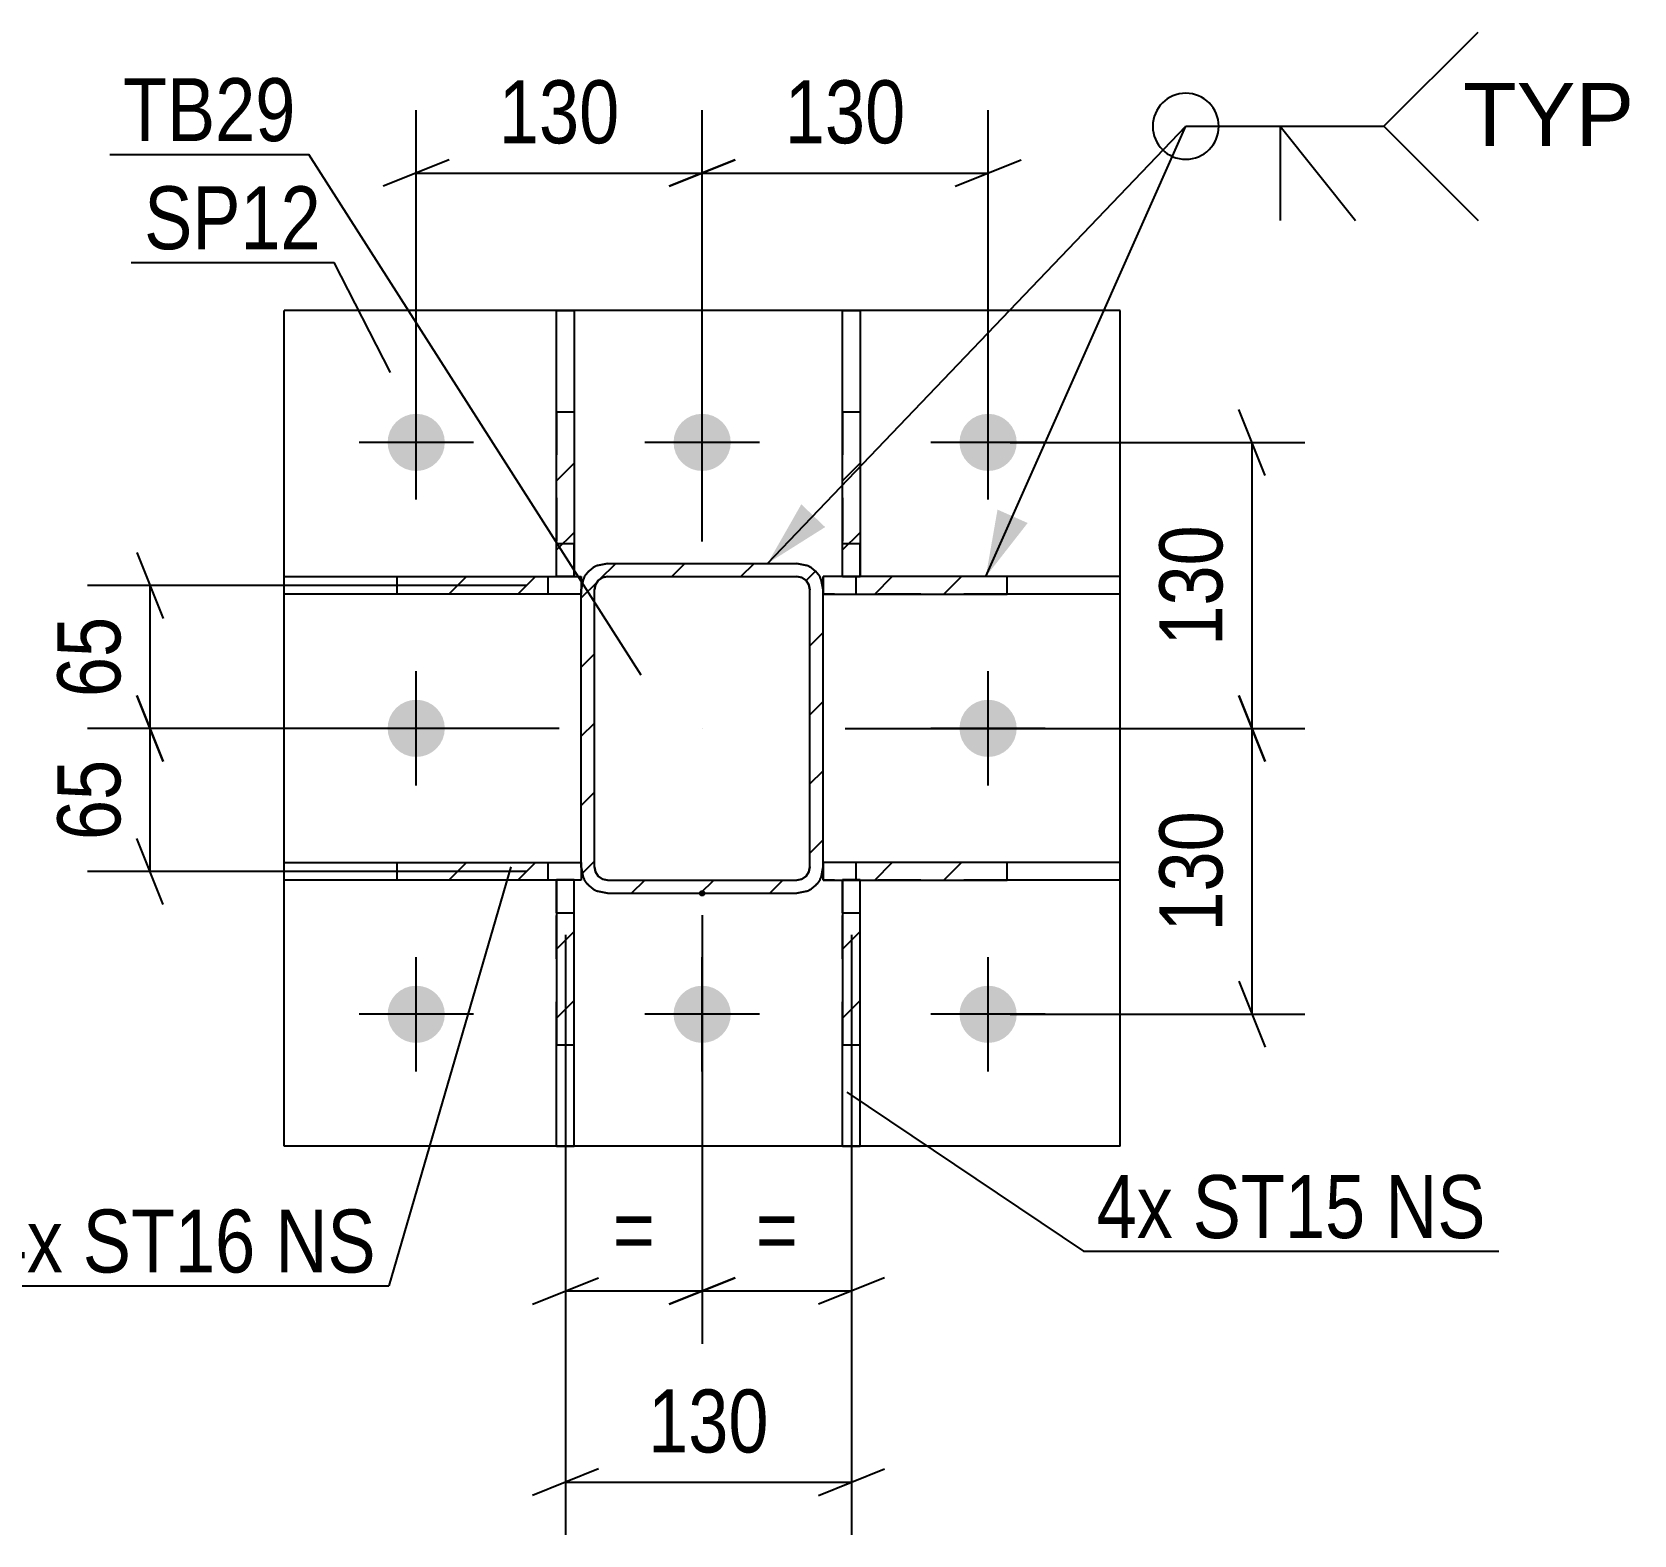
# Model space of a CAD drawing. Header units: millimetres. Extents: x 0 to 841, y 0 to 594.
# Drawn here: x 277.7 to 350.6, y 107.1 to 175.4 of the extents above; entities that cross this region are included whole.
import ezdxf

# ---------------------------------------------------------------- set-up
doc = ezdxf.new("R2010")
doc.units = ezdxf.units.MM
doc.linetypes.add('DXK_LINE_DOT2', pattern=[3.9198, 1.9599, -1.9599])
doc.linetypes.add('DXK_LINE_DOT3', pattern=[5.9187, 2.979, -0.9799, 0.9799, -0.9799])
doc.styles.add('Arial', font='ARIAL.TTF', dxfattribs={"height": 0.2})
doc.styles.add('Arial Narrow', font='ARIALN.TTF', dxfattribs={"height": 0.2})

# ---------------------------------------------------------------- blocks, each defined once
blk = doc.blocks.new('Part-247343161-48646 - 48609')
at = {"linetype": 'Continuous'}
h = blk.add_hatch(dxfattribs=at)
h.set_pattern_fill('', scale=0.7, style=0, pattern_type=0)
h.set_pattern_definition([(45, (314.5966, 136.8803), (-1.57154, 1.57154), [])])
h.paths.add_polyline_path([(315.397, 136.88), (314.597, 136.88), (314.596, 129.381), (315.396, 129.381)])
at = {"color": 2, "linetype": 'Continuous'}
for p, q in [((314.597, 136.88), (314.596, 129.381)), ((315.397, 136.88), (314.597, 136.88)), ((315.396, 129.381), (315.397, 136.88)), ((314.596, 124.77), (314.596, 129.381)), ((314.596, 129.381), (315.396, 129.381)), ((315.396, 124.77), (315.396, 129.381)), ((314.596, 124.77), (315.396, 124.77))]:
    blk.add_line(p, q, dxfattribs=at)
at = {"color": 7, "linetype": 'DXK_LINE_DOT2'}
for p, q in [((314.597, 135.38), (314.597, 136.88)), ((315.397, 136.88), (314.597, 136.88)), ((315.396, 129.381), (315.397, 136.88)), ((314.596, 129.381), (314.597, 135.38)), ((314.597, 135.38), (315.397, 135.38))]:
    blk.add_line(p, q, dxfattribs=at)
blk = doc.blocks.new('Part-247343161-48647 - 48609')
at = {"linetype": 'Continuous'}
h = blk.add_hatch(dxfattribs=at)
h.set_pattern_fill('', scale=0.7, style=0, pattern_type=0)
h.set_pattern_definition([(45, (294.3528, 150.6703), (-1.57154, 1.57154), [])])
h.paths.add_polyline_path([(302.712, 150.67), (294.353, 150.67), (294.353, 149.87), (302.712, 149.87)])
at = {"color": 2, "linetype": 'Continuous'}
for p, q in [((289.212, 149.87), (289.212, 150.67)), ((289.212, 150.67), (294.353, 150.67)), ((294.353, 150.67), (302.712, 150.67)), ((294.353, 149.87), (294.353, 150.67)), ((302.712, 150.67), (302.712, 149.87)), ((294.353, 149.87), (289.212, 149.87)), ((302.712, 149.87), (294.353, 149.87))]:
    blk.add_line(p, q, dxfattribs=at)
at = {"color": 7, "linetype": 'DXK_LINE_DOT2'}
for p, q in [((294.353, 150.67), (302.712, 150.67)), ((301.212, 149.87), (301.212, 150.67)), ((302.712, 150.67), (302.712, 149.87)), ((302.712, 149.87), (294.353, 149.87))]:
    blk.add_line(p, q, dxfattribs=at)
blk = doc.blocks.new('Part-247343161-48634 - 48609')
at = {"linetype": 'Continuous'}
h = blk.add_hatch(dxfattribs=at)
h.set_pattern_fill('', scale=0.7, style=0, pattern_type=0)
h.set_pattern_definition([(45, (313.3606, 150.9204), (-1.57154, 1.57154), [])])
h.paths.add_polyline_path([(313.621, 150.531), (313.361, 150.92), (312.971, 151.181), (312.512, 151.272), (303.912, 151.272), (303.453, 151.181), (303.064, 150.92), (302.803, 150.531), (302.712, 150.072), (302.712, 137.472), (302.803, 137.013), (303.064, 136.623), (303.453, 136.363), (303.912, 136.272), (312.512, 136.272), (312.971, 136.363), (313.361, 136.623), (313.621, 137.013), (313.712, 137.472), (313.712, 150.072)])
h.paths.add_polyline_path([(313.112, 137.472), (313.066, 137.242), (312.936, 137.048), (312.742, 136.918), (312.512, 136.872), (303.912, 136.872), (303.682, 136.918), (303.488, 137.048), (303.358, 137.242), (303.312, 137.472), (303.312, 150.072), (303.358, 150.302), (303.488, 150.496), (303.682, 150.626), (303.912, 150.672), (312.512, 150.672), (312.742, 150.626), (312.936, 150.496), (313.066, 150.302), (313.112, 150.072)])
blk.add_hatch(color=30, dxfattribs=at).paths.add_polyline_path([(308.212, 136.172, -1), (308.212, 136.372, -1)])
at = {"color": 7, "linetype": 'DXK_LINE_DOT2'}
for p, q in [((303.453, 151.181), (303.912, 151.272)), ((303.912, 151.272), (312.512, 151.272)), ((312.512, 151.272), (312.971, 151.181)), ((302.712, 150.072), (302.803, 150.531)), ((302.712, 137.472), (302.712, 150.072)), ((303.358, 150.302), (303.312, 150.072)), ((303.312, 137.472), (303.312, 150.072)), ((303.488, 150.496), (303.358, 150.302)), ((303.682, 150.626), (303.488, 150.496)), ((303.912, 150.672), (303.682, 150.626)), ((303.912, 150.672), (312.512, 150.672)), ((312.742, 150.626), (312.512, 150.672)), ((312.936, 150.496), (312.742, 150.626)), ((313.066, 150.302), (312.936, 150.496)), ((313.112, 150.072), (313.066, 150.302)), ((313.112, 137.472), (313.112, 150.072)), ((313.621, 150.531), (313.712, 150.072)), ((313.712, 137.472), (313.712, 150.072)), ((302.803, 137.013), (302.712, 137.472)), ((303.312, 137.472), (303.358, 137.242)), ((303.358, 137.242), (303.488, 137.048)), ((303.488, 137.048), (303.682, 136.918)), ((312.742, 136.918), (312.936, 137.048)), ((312.936, 137.048), (313.066, 137.242)), ((313.066, 137.242), (313.112, 137.472)), ((313.712, 137.472), (313.621, 137.013)), ((303.912, 136.272), (303.453, 136.363)), ((303.682, 136.918), (303.912, 136.872)), ((303.912, 136.872), (312.512, 136.872)), ((303.912, 136.272), (312.512, 136.272)), ((312.512, 136.872), (312.742, 136.918)), ((312.971, 136.363), (312.512, 136.272))]:
    blk.add_line(p, q, dxfattribs=at)
at = {"color": 2, "linetype": 'Continuous'}
for p, q in [((303.912, 151.272), (303.453, 151.181)), ((303.912, 151.272), (312.512, 151.272)), ((312.971, 151.181), (312.512, 151.272)), ((302.803, 150.531), (302.712, 150.072)), ((302.712, 137.472), (302.712, 150.072)), ((303.312, 150.072), (303.358, 150.302)), ((303.312, 137.472), (303.312, 150.072)), ((303.358, 150.302), (303.488, 150.496)), ((303.488, 150.496), (303.682, 150.626)), ((303.682, 150.626), (303.912, 150.672)), ((303.912, 150.672), (312.512, 150.672)), ((312.512, 150.672), (312.742, 150.626)), ((312.742, 150.626), (312.936, 150.496)), ((312.936, 150.496), (313.066, 150.302)), ((313.066, 150.302), (313.112, 150.072)), ((313.112, 137.472), (313.112, 150.072)), ((313.712, 150.072), (313.621, 150.531)), ((313.712, 137.472), (313.712, 150.072)), ((302.712, 137.472), (302.803, 137.013)), ((303.358, 137.242), (303.312, 137.472)), ((303.488, 137.048), (303.358, 137.242)), ((303.682, 136.918), (303.488, 137.048)), ((312.936, 137.048), (312.742, 136.918)), ((313.066, 137.242), (312.936, 137.048)), ((313.112, 137.472), (313.066, 137.242)), ((313.621, 137.013), (313.712, 137.472)), ((303.453, 136.363), (303.912, 136.272)), ((303.912, 136.872), (303.682, 136.918)), ((303.912, 136.872), (312.512, 136.872)), ((303.912, 136.272), (312.512, 136.272)), ((312.742, 136.918), (312.512, 136.872)), ((312.512, 136.272), (312.971, 136.363))]:
    blk.add_line(p, q, dxfattribs=at)
at = {"color": 7, "linetype": 'DXK_LINE_DOT3'}
blk.add_line((308.212, 143.772), (308.212, 143.772), dxfattribs=at)
at = {"color": 30, "linetype": 'DXK_LINE_DOT3'}
blk.add_line((308.212, 136.272), (308.212, 136.272), dxfattribs=at)
at = {"color": 30, "linetype": 'Continuous'}
blk.add_circle((308.212, 136.272), 0.1, dxfattribs=at)
at = {"color": 7, "linetype": 'DXK_LINE_DOT2'}
for centre, start, end in [((303.912, 150.072), 112.50001, 157.50001), ((312.512, 150.072), 22.50001, 67.50001), ((303.912, 137.472), 202.50001, 247.50001), ((312.512, 137.472), 292.50001, 337.50001)]:
    blk.add_arc(centre, 1.2, start, end, dxfattribs=at)
at = {"color": 2, "linetype": 'Continuous'}
for centre, start, end in [((303.912, 150.072), 112.50001, 157.50001), ((312.512, 150.072), 22.50001, 67.50001), ((303.912, 137.472), 202.50001, 247.50001), ((312.512, 137.472), 292.50001, 337.50001)]:
    blk.add_arc(centre, 1.2, start, end, dxfattribs=at)
blk = doc.blocks.new('Part-247343161-48643 - 48609')
at = {"linetype": 'Continuous'}
h = blk.add_hatch(dxfattribs=at)
h.set_pattern_fill('', scale=0.7, style=0, pattern_type=0)
h.set_pattern_definition([(45, (301.5966, 158.167), (-1.57154, 1.57154), [])])
h.paths.add_polyline_path([(302.397, 158.167), (301.597, 158.167), (301.596, 150.681), (302.396, 150.681)])
at = {"color": 2, "linetype": 'Continuous'}
for p, q in [((301.597, 158.167), (301.597, 162.77)), ((301.597, 162.77), (302.397, 162.77)), ((302.397, 162.77), (302.397, 158.167)), ((301.596, 150.681), (301.597, 158.167)), ((301.597, 158.167), (302.397, 158.167)), ((302.397, 158.167), (302.396, 150.681)), ((302.396, 150.681), (301.596, 150.681))]:
    blk.add_line(p, q, dxfattribs=at)
at = {"color": 7, "linetype": 'DXK_LINE_DOT2'}
for p, q in [((301.597, 158.167), (301.596, 150.681)), ((302.397, 158.167), (302.396, 152.181)), ((301.596, 152.181), (302.396, 152.181)), ((302.396, 150.681), (302.396, 152.181)), ((301.596, 150.681), (302.396, 150.681))]:
    blk.add_line(p, q, dxfattribs=at)
blk = doc.blocks.new('Part-247343161-48644 - 48609')
at = {"linetype": 'Continuous'}
h = blk.add_hatch(dxfattribs=at)
h.set_pattern_fill('', scale=0.7, style=0, pattern_type=0)
h.set_pattern_definition([(45, (314.596, 158.167), (-1.57154, 1.57154), [])])
h.paths.add_polyline_path([(315.396, 158.167), (314.596, 158.167), (314.596, 150.681), (315.396, 150.681)])
at = {"color": 2, "linetype": 'Continuous'}
for p, q in [((314.596, 158.167), (314.596, 162.77)), ((314.596, 162.77), (315.396, 162.77)), ((315.396, 162.77), (315.396, 158.167)), ((314.596, 150.681), (314.596, 158.167)), ((314.596, 158.167), (315.396, 158.167)), ((315.396, 158.167), (315.396, 150.681)), ((315.396, 150.681), (314.596, 150.681))]:
    blk.add_line(p, q, dxfattribs=at)
at = {"color": 7, "linetype": 'DXK_LINE_DOT2'}
for p, q in [((314.596, 158.167), (314.596, 150.681)), ((315.396, 158.167), (315.396, 152.181)), ((314.596, 152.181), (315.396, 152.181)), ((315.396, 150.681), (315.396, 152.181)), ((314.596, 150.681), (315.396, 150.681))]:
    blk.add_line(p, q, dxfattribs=at)
blk = doc.blocks.new('Part-247343161-48645 - 48609')
at = {"linetype": 'Continuous'}
h = blk.add_hatch(dxfattribs=at)
h.set_pattern_fill('', scale=0.7, style=0, pattern_type=0)
h.set_pattern_definition([(45, (301.5971, 136.8803), (-1.57154, 1.57154), [])])
h.paths.add_polyline_path([(302.397, 136.88), (301.597, 136.88), (301.597, 129.381), (302.397, 129.381)])
at = {"color": 7, "linetype": 'DXK_LINE_DOT2'}
for p, q in [((301.597, 135.38), (301.597, 136.88)), ((302.397, 136.88), (301.597, 136.88)), ((302.397, 129.381), (302.397, 136.88)), ((301.597, 135.38), (302.397, 135.38)), ((301.597, 129.381), (301.597, 135.38))]:
    blk.add_line(p, q, dxfattribs=at)
at = {"color": 2, "linetype": 'Continuous'}
for p, q in [((302.397, 136.88), (301.597, 136.88)), ((301.597, 136.88), (301.597, 129.381)), ((302.397, 129.381), (302.397, 136.88)), ((301.597, 124.77), (301.597, 129.381)), ((301.597, 129.381), (302.397, 129.381)), ((302.397, 124.77), (302.397, 129.381)), ((301.597, 124.77), (302.397, 124.77))]:
    blk.add_line(p, q, dxfattribs=at)
blk = doc.blocks.new('Part-247343161-48648 - 48609')
at = {"linetype": 'Continuous'}
h = blk.add_hatch(dxfattribs=at)
h.set_pattern_fill('', scale=0.7, style=0, pattern_type=0)
h.set_pattern_definition([(45, (294.3528, 137.6703), (-1.57154, 1.57154), [])])
h.paths.add_polyline_path([(302.712, 137.67), (294.353, 137.67), (294.353, 136.87), (302.712, 136.87)])
at = {"color": 2, "linetype": 'Continuous'}
for p, q in [((289.212, 136.87), (289.212, 137.67)), ((289.212, 137.67), (294.353, 137.67)), ((294.353, 137.67), (302.712, 137.67)), ((294.353, 136.87), (294.353, 137.67)), ((302.712, 137.67), (302.712, 136.87)), ((294.353, 136.87), (289.212, 136.87)), ((302.712, 136.87), (294.353, 136.87))]:
    blk.add_line(p, q, dxfattribs=at)
at = {"color": 7, "linetype": 'DXK_LINE_DOT2'}
for p, q in [((294.353, 137.67), (302.712, 137.67)), ((301.212, 136.87), (301.212, 137.67)), ((302.712, 137.67), (302.712, 136.87)), ((302.712, 136.87), (294.353, 136.87))]:
    blk.add_line(p, q, dxfattribs=at)
blk = doc.blocks.new('Part-247343161-48649 - 48609')
at = {"linetype": 'Continuous'}
h = blk.add_hatch(dxfattribs=at)
h.set_pattern_fill('', scale=0.7, style=0, pattern_type=0)
h.set_pattern_definition([(45, (313.7127, 150.6703), (-1.57154, 1.57154), [])])
h.paths.add_polyline_path([(322.072, 150.67), (313.713, 150.67), (313.713, 149.87), (322.072, 149.87)])
at = {"color": 7, "linetype": 'DXK_LINE_DOT2'}
for p, q in [((313.713, 149.87), (313.713, 150.67)), ((322.072, 150.67), (313.713, 150.67)), ((315.213, 149.87), (315.213, 150.67)), ((322.072, 149.87), (313.713, 149.87))]:
    blk.add_line(p, q, dxfattribs=at)
at = {"color": 2, "linetype": 'Continuous'}
for p, q in [((322.072, 150.67), (313.713, 150.67)), ((313.713, 150.67), (313.713, 149.87)), ((327.212, 150.67), (322.072, 150.67)), ((322.072, 149.87), (322.072, 150.67)), ((327.212, 149.87), (327.212, 150.67)), ((313.713, 149.87), (322.072, 149.87)), ((327.212, 149.87), (322.072, 149.87))]:
    blk.add_line(p, q, dxfattribs=at)
blk = doc.blocks.new('Part-247343161-48650 - 48609')
at = {"linetype": 'Continuous'}
h = blk.add_hatch(dxfattribs=at)
h.set_pattern_fill('', scale=0.7, style=0, pattern_type=0)
h.set_pattern_definition([(45, (313.7127, 137.6703), (-1.57154, 1.57154), [])])
h.paths.add_polyline_path([(322.072, 137.67), (313.713, 137.67), (313.713, 136.87), (322.072, 136.87)])
at = {"color": 7, "linetype": 'DXK_LINE_DOT2'}
for p, q in [((313.713, 136.87), (313.713, 137.67)), ((322.072, 137.67), (313.713, 137.67)), ((315.213, 136.87), (315.213, 137.67)), ((322.072, 136.87), (313.713, 136.87))]:
    blk.add_line(p, q, dxfattribs=at)
at = {"color": 2, "linetype": 'Continuous'}
for p, q in [((322.072, 137.67), (313.713, 137.67)), ((313.713, 137.67), (313.713, 136.87)), ((327.212, 137.67), (322.072, 137.67)), ((322.072, 136.87), (322.072, 137.67)), ((327.212, 136.87), (327.212, 137.67)), ((313.713, 136.87), (322.072, 136.87)), ((327.212, 136.87), (322.072, 136.87))]:
    blk.add_line(p, q, dxfattribs=at)
blk = doc.blocks.new('Part-247343161-48651 - 48609')
at = {"color": 2, "linetype": 'Continuous'}
for p, q in [((289.212, 124.772), (289.212, 162.772)), ((327.212, 162.772), (289.212, 162.772)), ((327.212, 124.772), (327.212, 162.772)), ((327.212, 124.772), (289.212, 124.772))]:
    blk.add_line(p, q, dxfattribs=at)
blk = doc.blocks.new('Bolt-247343161-48737 - 48609')
at = {"linetype": 'Continuous'}
for points in [[(293.912, 156.772, -1), (296.512, 156.772, -1)], [(306.912, 156.772, -1), (309.512, 156.772, -1)], [(319.912, 156.772, -1), (322.512, 156.772, -1)], [(293.912, 143.772, -1), (296.512, 143.772, -1)], [(319.912, 143.772, -1), (322.512, 143.772, -1)], [(293.912, 130.772, -1), (296.512, 130.772, -1)], [(306.912, 130.772, -1), (309.512, 130.772, -1)], [(319.912, 130.772, -1), (322.512, 130.772, -1)]]:
    blk.add_hatch(color=1, dxfattribs=at).paths.add_polyline_path(points)
at = {"color": 1, "linetype": 'Continuous'}
for p, q in [((295.212, 154.172), (295.212, 159.372)), ((308.212, 154.172), (308.212, 159.372)), ((321.212, 154.172), (321.212, 159.372)), ((297.812, 156.772), (292.612, 156.772)), ((310.812, 156.772), (305.612, 156.772)), ((323.812, 156.772), (318.612, 156.772)), ((295.212, 141.172), (295.212, 146.372)), ((321.212, 141.172), (321.212, 146.372)), ((297.812, 143.772), (292.612, 143.772)), ((323.812, 143.772), (318.612, 143.772)), ((295.212, 128.172), (295.212, 133.372)), ((308.212, 128.172), (308.212, 133.372)), ((321.212, 128.172), (321.212, 133.372)), ((297.812, 130.772), (292.612, 130.772)), ((310.812, 130.772), (305.612, 130.772)), ((323.812, 130.772), (318.612, 130.772))]:
    blk.add_line(p, q, dxfattribs=at)
blk = doc.blocks.new('StraightDimension-247343161-49717 - 48609')
at = {"color": 7, "linetype": 'Continuous'}
for p, q in [((308.212, 135.272), (308.212, 115.798)), ((314.997, 134.38), (314.997, 115.798)), ((306.712, 117.598), (309.712, 118.798)), ((316.497, 118.798), (313.497, 117.598)), ((308.212, 118.198), (314.997, 118.198))]:
    blk.add_line(p, q, dxfattribs=at)
at = {"color": 0}
blk.add_wipeout([(313.164, 118.948), (313.164, 123.148), (310.045, 123.148), (310.045, 118.948)], dxfattribs=at)
at = {"color": 3, "style": 'Arial Narrow'}
blk.add_text('=', height=2.863, dxfattribs=at).set_placement((310.645, 119.548))
blk = doc.blocks.new('StraightDimension-247343161-49704 - 48609')
at = {"color": 7, "linetype": 'Continuous'}
for p, q in [((282.511, 151.77), (283.711, 148.77)), ((300.212, 150.27), (280.261, 150.27)), ((283.111, 143.772), (283.111, 150.27)), ((283.711, 142.272), (282.511, 145.272)), ((301.712, 143.772), (280.261, 143.772))]:
    blk.add_line(p, q, dxfattribs=at)
at = {"color": 0}
blk.add_wipeout([(282.361, 149.449), (278.161, 149.449), (278.161, 144.593), (282.361, 144.593)], dxfattribs=at)
at = {"color": 3, "style": 'Arial Narrow'}
blk.add_text('65', height=2.8633, rotation=90.00021, dxfattribs=at).set_placement((281.761, 145.193))
blk = doc.blocks.new('StraightDimension-247343161-49705 - 48609')
at = {"color": 7, "linetype": 'Continuous'}
for p, q in [((282.511, 145.272), (283.711, 142.272)), ((301.712, 143.772), (280.261, 143.772)), ((283.111, 137.27), (283.111, 143.772)), ((283.711, 135.77), (282.511, 138.77)), ((300.212, 137.27), (280.261, 137.27))]:
    blk.add_line(p, q, dxfattribs=at)
at = {"color": 0}
blk.add_wipeout([(282.361, 142.949), (278.161, 142.949), (278.161, 138.093), (282.361, 138.093)], dxfattribs=at)
at = {"color": 3, "style": 'Arial Narrow'}
blk.add_text('65', height=2.8633, rotation=90.00021, dxfattribs=at).set_placement((281.761, 138.693))
blk = doc.blocks.new('StraightDimension-247343161-49718 - 48609')
at = {"color": 7, "linetype": 'Continuous'}
for p, q in [((308.212, 135.272), (308.212, 115.798)), ((301.997, 134.38), (301.997, 115.798)), ((300.497, 117.598), (303.497, 118.798)), ((309.712, 118.798), (306.712, 117.598)), ((301.997, 118.198), (308.212, 118.198))]:
    blk.add_line(p, q, dxfattribs=at)
at = {"color": 0}
blk.add_wipeout([(306.664, 118.948), (306.664, 123.148), (303.545, 123.148), (303.545, 118.948)], dxfattribs=at)
at = {"color": 3, "style": 'Arial Narrow'}
blk.add_text('=', height=2.863, dxfattribs=at).set_placement((304.145, 119.548))
blk = doc.blocks.new('StraightDimension-247343161-50788 - 48609')
at = {"color": 7, "linetype": 'Continuous'}
for p, q in [((301.997, 134.38), (301.997, 107.102)), ((314.997, 134.38), (314.997, 107.102)), ((303.497, 110.102), (300.497, 108.902)), ((313.497, 108.902), (316.497, 110.102)), ((301.997, 109.502), (314.997, 109.502))]:
    blk.add_line(p, q, dxfattribs=at)
at = {"color": 0}
blk.add_wipeout([(311.839, 110.252), (311.839, 114.452), (305.155, 114.452), (305.155, 110.252)], dxfattribs=at)
at = {"color": 3, "style": 'Arial Narrow'}
blk.add_text('130', height=2.8633, dxfattribs=at).set_placement((305.755, 110.852))
blk = doc.blocks.new('StraightDimension-247343161-49736 - 48609')
at = {"color": 7, "linetype": 'Continuous'}
for p, q in [((308.212, 152.272), (308.212, 171.869)), ((321.212, 157.772), (321.212, 171.869)), ((309.712, 169.619), (306.712, 168.419)), ((308.212, 169.019), (321.212, 169.019)), ((319.712, 168.419), (322.712, 169.619))]:
    blk.add_line(p, q, dxfattribs=at)
at = {"color": 0}
blk.add_wipeout([(318.054, 169.769), (318.054, 173.969), (311.37, 173.969), (311.37, 169.769)], dxfattribs=at)
at = {"color": 3, "style": 'Arial Narrow'}
blk.add_text('130', height=2.8633, dxfattribs=at).set_placement((311.97, 170.369))
blk = doc.blocks.new('StraightDimension-247343161-49737 - 48609')
at = {"color": 7, "linetype": 'Continuous'}
for p, q in [((295.212, 157.772), (295.212, 171.869)), ((308.212, 152.272), (308.212, 171.869)), ((296.712, 169.619), (293.712, 168.419)), ((295.212, 169.019), (308.212, 169.019)), ((306.712, 168.419), (309.712, 169.619))]:
    blk.add_line(p, q, dxfattribs=at)
at = {"color": 0}
blk.add_wipeout([(305.054, 169.769), (305.054, 173.969), (298.37, 173.969), (298.37, 169.769)], dxfattribs=at)
at = {"color": 3, "style": 'Arial Narrow'}
blk.add_text('130', height=2.8633, dxfattribs=at).set_placement((298.97, 170.369))
blk = doc.blocks.new('StraightDimension-247343161-49755 - 48609')
at = {"color": 7, "linetype": 'Continuous'}
for p, q in [((333.812, 155.272), (332.612, 158.272)), ((322.212, 156.772), (335.612, 156.772)), ((333.212, 143.772), (333.212, 156.772)), ((332.612, 145.272), (333.812, 142.272)), ((314.712, 143.772), (335.612, 143.772))]:
    blk.add_line(p, q, dxfattribs=at)
at = {"color": 0}
blk.add_wipeout([(332.462, 153.614), (328.262, 153.614), (328.262, 146.93), (332.462, 146.93)], dxfattribs=at)
at = {"color": 3, "style": 'Arial Narrow'}
blk.add_text('130', height=2.8633, rotation=90.00021, dxfattribs=at).set_placement((331.862, 147.53))
blk = doc.blocks.new('StraightDimension-247343161-49756 - 48609')
at = {"color": 7, "linetype": 'Continuous'}
for p, q in [((333.812, 142.272), (332.612, 145.272)), ((314.712, 143.772), (335.612, 143.772)), ((333.212, 130.772), (333.212, 143.772)), ((332.612, 132.272), (333.812, 129.272)), ((322.212, 130.772), (335.612, 130.772))]:
    blk.add_line(p, q, dxfattribs=at)
at = {"color": 0}
blk.add_wipeout([(332.462, 140.614), (328.262, 140.614), (328.262, 133.93), (332.462, 133.93)], dxfattribs=at)
at = {"color": 3, "style": 'Arial Narrow'}
blk.add_text('130', height=2.8633, rotation=90.00021, dxfattribs=at).set_placement((331.862, 134.53))
blk = doc.blocks.new('Mark-247343161-49797 - 48609')
at = {"color": 30, "linetype": 'Continuous'}
for p in [(281.28, 169.867), (305.441, 146.192)]:
    blk.add_line(p, (290.335, 169.867), dxfattribs=at)
at = {"color": 0}
blk.add_wipeout([(289.735, 170.467), (289.735, 173.467), (281.88, 173.467), (281.88, 170.467)], dxfattribs=at)
blk.add_wipeout([(289.735, 170.467), (289.735, 173.467), (281.88, 173.467), (281.88, 170.467)], dxfattribs=at)
at = {"color": 3, "style": 'Arial Narrow'}
blk.add_text('TB29', height=2.8633, dxfattribs=at).set_placement((281.88, 170.467))
blk = doc.blocks.new('MarkSet-247343161-49829 - 48609')
at = {"color": 30, "linetype": 'Continuous'}
for p, q in [((314.786, 127.227), (325.544, 119.998)), ((325.544, 119.998), (344.435, 119.998))]:
    blk.add_line(p, q, dxfattribs=at)
at = {"color": 0}
for points in [[(329.616, 120.598), (329.616, 123.598), (326.144, 123.598), (326.144, 120.598)], [(338.37, 120.598), (338.37, 123.598), (330.516, 123.598), (330.516, 120.598)], [(343.835, 120.598), (343.835, 123.598), (339.27, 123.598), (339.27, 120.598)]]:
    blk.add_wipeout(points, dxfattribs=at)
for points in [[(329.616, 120.598), (329.616, 123.598), (326.144, 123.598), (326.144, 120.598)], [(338.37, 120.598), (338.37, 123.598), (330.516, 123.598), (330.516, 120.598)], [(343.835, 120.598), (343.835, 123.598), (339.27, 123.598), (339.27, 120.598)]]:
    blk.add_wipeout(points, dxfattribs=at)
at = {"color": 3, "style": 'Arial Narrow'}
for s, p in [('4x', (326.144, 120.598)), ('ST15', (330.516, 120.598)), ('NS', (339.27, 120.598))]:
    blk.add_text(s, height=2.8633, dxfattribs=at).set_placement(p)
blk = doc.blocks.new('MarkSet-247343161-49839 - 48609')
at = {"color": 30, "linetype": 'Continuous'}
for p in [(299.516, 137.48), (275.083, 118.434)]:
    blk.add_line(p, (293.973, 118.434), dxfattribs=at)
at = {"color": 0}
for points in [[(279.154, 119.034), (279.154, 122.034), (275.683, 122.034), (275.683, 119.034)], [(287.909, 119.034), (287.909, 122.034), (280.054, 122.034), (280.054, 119.034)], [(293.373, 119.034), (293.373, 122.034), (288.809, 122.034), (288.809, 119.034)]]:
    blk.add_wipeout(points, dxfattribs=at)
for points in [[(279.154, 119.034), (279.154, 122.034), (275.683, 122.034), (275.683, 119.034)], [(287.909, 119.034), (287.909, 122.034), (280.054, 122.034), (280.054, 119.034)], [(293.373, 119.034), (293.373, 122.034), (288.809, 122.034), (288.809, 119.034)]]:
    blk.add_wipeout(points, dxfattribs=at)
at = {"color": 3, "style": 'Arial Narrow'}
for s, p in [('4x', (275.683, 119.034)), ('ST16', (280.054, 119.034)), ('NS', (288.809, 119.034))]:
    blk.add_text(s, height=2.8633, dxfattribs=at).set_placement(p)
blk = doc.blocks.new('Mark-247343161-49852 - 48609')
at = {"color": 30, "linetype": 'Continuous'}
for p in [(282.246, 164.952), (294.043, 159.952)]:
    blk.add_line(p, (291.485, 164.952), dxfattribs=at)
at = {"color": 0}
blk.add_wipeout([(290.885, 165.552), (290.885, 168.552), (282.846, 168.552), (282.846, 165.552)], dxfattribs=at)
blk.add_wipeout([(290.885, 165.552), (290.885, 168.552), (282.846, 168.552), (282.846, 165.552)], dxfattribs=at)
at = {"color": 3, "style": 'Arial Narrow'}
blk.add_text('SP12', height=2.8633, dxfattribs=at).set_placement((282.846, 165.552))
blk = doc.blocks.new('WeldMark-247343161-49881 - 48609')
at = {"linetype": 'Continuous'}
for points in [[(313.804, 152.921), (311.188, 151.272), (312.72, 153.958)], [(323.011, 153.108), (321.108, 150.67), (321.64, 153.717)]]:
    blk.add_hatch(color=30, dxfattribs=at).paths.add_polyline_path(points)
at = {"color": 30, "linetype": 'Continuous'}
for p, q in [((311.188, 151.272), (330.199, 171.142)), ((321.108, 150.67), (330.199, 171.142)), ((330.199, 171.142), (339.199, 171.142))]:
    blk.add_line(p, q, dxfattribs=at)
at = {"color": 3, "linetype": 'Continuous'}
for q in [(337.914, 166.856), (334.485, 166.856)]:
    blk.add_line((334.485, 171.142), q, dxfattribs=at)
for start, end in [(90, 270), (270, 90)]:
    blk.add_arc((330.199, 171.142), 1.5, start, end, dxfattribs=at)
at = {"color": 0, "linetype": 'Continuous'}
blk.add_wipeout([(350.575, 170.242), (350.575, 173.242), (342.799, 173.242), (342.799, 170.242)], dxfattribs=at)
blk.add_wipeout([(350.575, 170.242), (350.575, 173.242), (342.799, 173.242), (342.799, 170.242)], dxfattribs=at)
at = {"color": 3, "linetype": 'Continuous'}
for q in [(343.485, 175.428), (343.485, 166.856)]:
    blk.add_line((339.199, 171.142), q, dxfattribs=at)
at = {"color": 3, "linetype": 'Continuous', "style": 'Arial'}
blk.add_text('TYP', height=2.8652, dxfattribs=at).set_placement((342.799, 170.242))

msp = doc.modelspace()

# ---------------------------------------------------------------- block references
for name in ['Part-247343161-48651 - 48609', 'Part-247343161-48643 - 48609', 'Part-247343161-48644 - 48609', 'Bolt-247343161-48737 - 48609', 'Part-247343161-48634 - 48609', 'Part-247343161-48647 - 48609', 'Part-247343161-48649 - 48609', 'Part-247343161-48648 - 48609', 'Part-247343161-48650 - 48609', 'Part-247343161-48645 - 48609', 'Part-247343161-48646 - 48609']:
    msp.add_blockref(name, (0, 0))

# ---------------------------------------------------------------- next in the draw order: block references
for name in ['StraightDimension-247343161-49736 - 48609', 'StraightDimension-247343161-49704 - 48609', 'StraightDimension-247343161-49717 - 48609']:
    msp.add_blockref(name, (0, 0))

# ---------------------------------------------------------------- next in the draw order: block references
for name in ['StraightDimension-247343161-49737 - 48609', 'StraightDimension-247343161-49755 - 48609', 'StraightDimension-247343161-49705 - 48609', 'StraightDimension-247343161-49718 - 48609']:
    msp.add_blockref(name, (0, 0))

# ---------------------------------------------------------------- next in the draw order: block references
for name in ['WeldMark-247343161-49881 - 48609', 'Mark-247343161-49797 - 48609', 'MarkSet-247343161-49839 - 48609', 'StraightDimension-247343161-50788 - 48609']:
    msp.add_blockref(name, (0, 0))

# ---------------------------------------------------------------- next in the draw order: block references
for name in ['Mark-247343161-49852 - 48609', 'StraightDimension-247343161-49756 - 48609', 'MarkSet-247343161-49829 - 48609']:
    msp.add_blockref(name, (0, 0))

doc.saveas('drawing.dxf')
